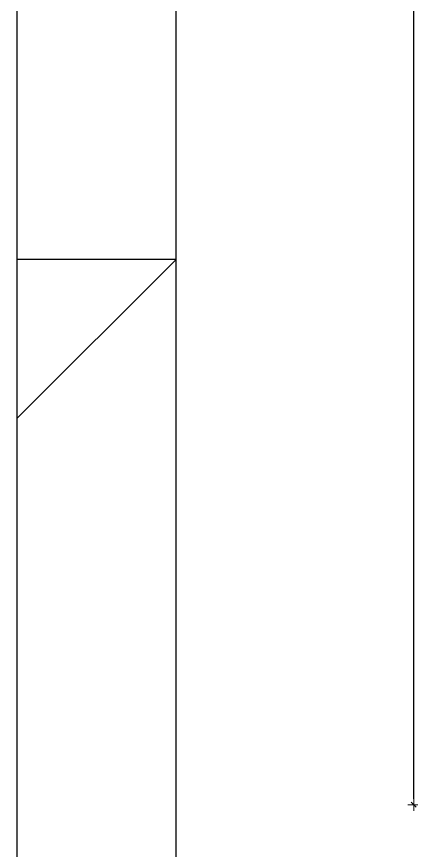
# Model space of a CAD drawing. Extents: x -415 to -176, y -135 to 749.
# Drawn here: x -414.88 to -410.23, y 719.64 to 729.46 of the extents above; entities that cross this region are included whole.
import ezdxf

# ---------------------------------------------------------------- set-up
doc = ezdxf.new("R2010")
doc.units = 0
doc.header["$MEASUREMENT"] = 0
doc.header["$PDSIZE"] = -5
doc.layers.get('0').update_dxf_attribs({"linetype": 'CONTINUOUS'})
doc.layers.get('Defpoints').update_dxf_attribs({"linetype": 'CONTINUOUS'})
doc.layers.add('E-Pen-C', color=4, linetype='CONTINUOUS', lineweight=15)
doc.layers.add('E-Pen-G', color=3, linetype='CONTINUOUS', lineweight=30)
doc.styles.add('F2', font='swissc.ttf')
doc.dimstyles.new('DIMENSION-1', dxfattribs={"dimtxt": 0.11, "dimasz": 0.07, "dimexe": 1, "dimexo": 0, "dimgap": 0.12, "dimtad": 1, "dimzin": 7, "dimdsep": 46, "dimtxsty": 'F2', "dimblk1": 'TRACO', "dimblk2": 'TRACO', "dimsah": 1, "dimcen": 1, "dimse1": 1, "dimse2": 1, "dimclrd": 256, "dimclre": 256, "dimclrt": 6, "dimadec": 0, "dimazin": 0, "dimtfac": 1, "dimtix": 1, "dimtmove": 2, "dimatfit": 3, "dimldrblk": 'TRACO', "dimfxl": 1, "dimtolj": 1, "dimtzin": 0, "dimarcsym": 0})

# ---------------------------------------------------------------- blocks, each defined once
blk = doc.blocks.new('TRACO')
at = {"layer": 'E-Pen-C'}
for p, q in [((-1, 0), (1, 0)), ((0, 1), (0, -1))]:
    blk.add_line(p, q, dxfattribs=at)
at = {"layer": 'E-Pen-G'}
blk.add_line((-0.42, -0.42), (0.42, 0.42), dxfattribs=at)
blk = doc.blocks.new('*D432')
at = {"color": 4, "lineweight": -2}
blk.add_line((-410.2114, 720.2571), (-410.2114, 745.1171), dxfattribs=at)
at = {"layer": 'Defpoints', "color": 0, "linetype": 'Continuous'}
for p in [(-410.2114, 745.1871), (-409.6324, 745.1871), (-409.6324, 720.1871)]:
    blk.add_point(p, dxfattribs=at)
at = {"color": 4, "linetype": 'Continuous', "lineweight": -2, "xscale": 0.07, "yscale": 0.07, "zscale": 0.07}
for p, rotation in [((-410.2114, 745.1871), 90), ((-410.2114, 720.1871), 270)]:
    blk.add_blockref('TRACO', p, dxfattribs=dict(at, rotation=rotation))
at = {"color": 4, "linetype": 'Continuous', "insert": (-410.3905, 732.6871), "char_height": 0.115, "attachment_point": 5, "rotation": 90, "style": 'F2'}
blk.add_mtext('\\A1;25.00', dxfattribs=at)

msp = doc.modelspace()

# ---------------------------------------------------------------- linework, layer by layer
at = {"color": 2}
for q in [(-414.8802, 724.7323), (-414.8802, 726.6073)]:
    msp.add_line((-413.0052, 726.6073), q, dxfattribs=at)
msp.add_lwpolyline([(-414.8802, 704.3323), (-345.8002, 704.3323), (-345.8002, 748.8823), (-414.8802, 748.8823)], close=True, dxfattribs=at)
at = {"color": 5, "linetype": 'Continuous'}
msp.add_lwpolyline([(-413.0052, 748.1323), (-346.5502, 748.1323), (-346.5502, 705.0823), (-413.0052, 705.0823)], close=True, dxfattribs=at)

# ---------------------------------------------------------------- dimensions: what is measured, and where the dimension line sits
at = {"color": 8, "linetype": 'Continuous'}
dim = msp.add_linear_dim(base=(-410.2114, 745.1871), p1=(-409.6324, 720.1871), p2=(-409.6324, 745.1871), angle=90, dimstyle='DIMENSION-1', override={"dimtxt": 0.115, "dimclrd": 4, "dimclrt": 4, "dimadec": 8, "dimfxl": 0.04, "dimfxlon": 1}, dxfattribs=at)
dim.commit()
dim.dimension.update_dxf_attribs({"geometry": '*D432', "text_midpoint": (-410.3905, 732.6871)})

doc.saveas('drawing.dxf')
